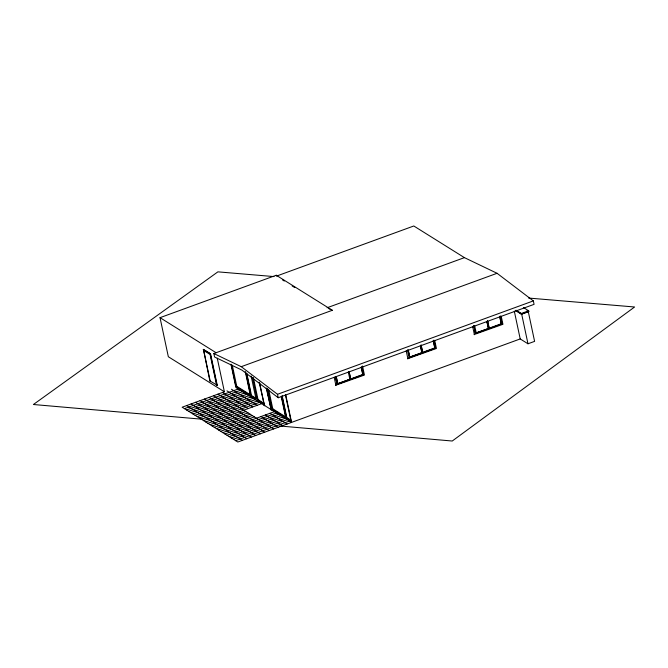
<?xml version="1.0" encoding="UTF-8"?>
<svg xmlns="http://www.w3.org/2000/svg" width="668" height="668" viewBox="0 0 668 668"><rect width="100%" height="100%" fill="white"/><g stroke="black" fill="none" stroke-linecap="round" stroke-linejoin="round"><path stroke-width="1" d="M521.274 314.144L528.271 311.589L534.6 341.373L527.979 343.786L520.205 338.935L237.816 442.016L182.147 407.213L224.398 391.79L168.336 356.737L160.028 317.667L276.251 275.249L332.313 310.294L213.852 353.539L214.587 356.988L241.975 370.122L278.255 397.736L534.074 304.349L533.348 300.901L497.067 273.296L464.419 257.631L413.801 225.984L276.443 276.126L276.251 275.249M210.478 381.002L209.844 380.877L203.448 349.372L210.554 353.815L217.234 385.219L216.591 385.102L210.086 354.457L203.69 350.458M327.061 307.773L464.419 257.631M203.172 349.473L210.554 353.815M213.852 353.539L241.248 366.682L497.067 273.296M209.844 380.877L217.234 385.219M236.013 386.555L236.756 386.288L251.143 395.281L250.391 395.548L236.013 386.555L231.303 364.436M184.435 408.641L238.209 389.01M186.564 409.968L240.338 390.346M188.702 411.304L242.467 391.673M190.831 412.64L244.597 393.009M192.96 413.968L246.734 394.337M195.089 415.304L248.863 395.673M245.832 372.652L250.75 395.773L251.494 395.498L255.894 398.253M197.227 416.632L250.993 397.009M199.356 417.968L253.122 398.337M201.486 419.295L255.251 399.673M252.571 377.737L257.272 399.856L258.023 399.581L264.595 403.689M203.615 420.631L257.389 401M241.248 366.682L277.521 394.287L533.348 300.901M205.744 421.959L259.518 402.336M207.882 423.295L261.647 403.664M210.011 424.631L245.857 411.538M259.167 382.188L264.403 405.392M264.127 405.493L264.762 405.61M212.14 425.959L247.987 412.874M516.13 310.269L521.29 313.492L528.664 310.804L528.822 311.564L521.449 314.261L515.404 310.478M214.269 427.295L250.116 414.21M409.651 357.088L421.942 352.704L409.768 357.155L408.148 349.99M422.577 352.37L434.759 347.919L433.248 340.822M489.076 328.197L501.259 323.755L499.748 316.657M337.657 383.657L349.949 379.282L337.766 383.733L336.146 376.568M350.575 378.94L362.757 374.498L361.246 367.4M488.442 328.539L476.15 332.914L488.442 328.539L486.939 321.442M409.092 357.764L434.96 348.345L433.29 340.455M473.804 325.642L475.482 333.524L502.069 323.821L500.39 315.931M361.288 367.033L362.966 374.923L336.981 384.267L363.576 374.564L361.897 366.682M216.407 428.622L252.254 415.538M407.647 358.708L436.429 348.471L434.726 340.438M474.138 334.543L502.929 324.297L501.217 316.265M335.645 385.286L364.427 375.04L362.507 366.006M272.018 409.066L272.761 408.799L286.463 417.358L285.712 417.634L272.018 409.066L267.743 388.96M266.248 387.966L271.15 409.609M270.874 409.709L271.509 409.835L266.983 388.559M218.536 429.958L254.383 416.874M220.665 431.286L274.431 411.663M222.795 432.622L276.569 412.991M224.924 433.958L278.698 414.327M227.062 435.285L280.827 415.655M229.191 436.621L282.956 416.991M281.587 396.742L286.071 417.859L286.814 417.584L290.897 420.139M231.32 437.949L285.094 418.327M233.449 439.285L287.223 419.654M235.687 440.68L289.461 421.057M273.997 276.585L217.885 271.851L33.4 404.507L202.805 419.279M528.605 298.053L634.6 306.996L452.236 441.022L279.717 425.984M328.815 308.616L332.313 310.294M523.378 307.497L528.664 310.804M527.06 310.461L528.822 311.564M515.779 310.344L521.65 314.01L527.979 343.786M501.192 324.005L499.781 316.29M475.482 333.524L473.921 325.708M282.547 279.95L284.292 281.036M292.15 285.946L294.772 287.582M160.028 317.667L216.09 352.721M250.75 395.773L256.028 399.072L251.118 375.95M257.272 399.856L263.843 403.965M286.071 417.859L290.972 420.923L285.411 394.78M231.437 389.219L257.172 405.301M269.955 413.3L287.106 424.021M226.961 390.855L252.688 406.937M265.472 414.937L282.631 425.658M222.477 392.492L248.204 408.574M260.996 416.565L278.147 427.295M217.993 394.12L273.663 428.931M213.518 395.757L269.187 430.568M209.034 397.393L264.703 432.204M204.55 399.03L260.228 433.833M200.074 400.666L255.744 435.469M195.59 402.303L251.26 437.106M191.115 403.94L246.784 438.742M186.631 405.576L242.3 440.379M521.29 313.492L521.449 314.261M514.302 311.138L520.205 338.935M487.582 320.724L489.26 328.606L487.565 321.099M486.822 321.375L488.408 328.806M474.647 325.817L476.267 332.981M472.702 326.677L474.405 334.71M433.899 340.104L435.569 347.986L409.117 357.781L407.422 349.882M421.082 344.888L422.76 352.779L421.074 345.272M420.439 345.615L421.942 352.704M420.331 345.54L421.909 352.98M408.257 350.057L409.768 357.155M406.202 350.842L407.914 358.875M349.088 371.466L350.758 379.349L349.072 371.851M348.329 372.118L349.907 379.558M336.254 376.635L337.766 383.733M335.445 376.468L337.115 384.351L335.311 376.385M334.2 377.42L335.912 385.453M285.745 394.905L291.59 422.385L235.921 387.582L230.944 364.177M282.113 395.464L286.814 417.584M282.188 397.251L285.178 411.329M285.612 413.342L286.038 415.354M281.228 396.525L285.712 417.634M277.521 394.287L278.255 397.736M268.703 389.694L272.761 408.799M266.707 388.659L271.225 409.935M259.643 382.981L264.478 405.718M253.322 377.462L258.023 399.581M246.793 373.379L251.494 395.498M246.868 375.174L250.5 392.258M245.265 371.425L250.391 395.548M232.272 365.171L236.756 386.288M217.259 358.207L224.398 391.79M210.278 353.915L216.95 385.319M203.448 349.372L210.203 381.102"/></g></svg>
